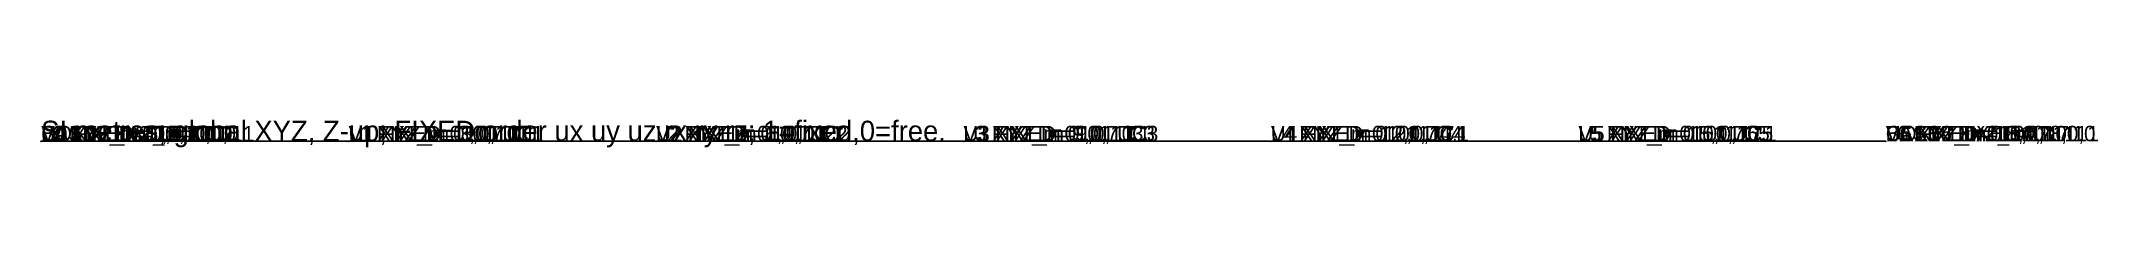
# Model space of a CAD drawing. Header units: metres. Extents: x 0 to 20.1, y -0.1 to 0.2.
import ezdxf

# ---------------------------------------------------------------- set-up
doc = ezdxf.new("R2010")
doc.units = ezdxf.units.M

msp = doc.modelspace()

# ---------------------------------------------------------------- linework, layer by layer
at = {"layer": 'NODE'}
for p in [(0, 0, 7.7), (0, 0, 10.1), (0, 0), (3, 0, 7.7), (3, 0, 10.1), (6, 0, 7.7), (6, 0, 10.1), (9, 0, 7.7), (9, 0, 10.1), (12, 0, 7.7), (12, 0, 10.1), (15, 0, 7.7), (15, 0, 10.1), (18, 0, 7.7), (18, 0, 10.1), (18, 0)]:
    msp.add_point(p, dxfattribs=at)
at = {"layer": 'STRUCT'}
for p, q in [((0, 0, 7.7), (0, 0, 10.1)), ((0, 0, 7.7), (3, 0, 7.7)), ((0, 0, 10.1), (3, 0, 10.1)), ((0, 0, 7.7), (3, 0, 10.1)), ((0, 0), (0, 0, 7.7)), ((3, 0, 7.7), (3, 0, 10.1)), ((3, 0, 7.7), (6, 0, 7.7)), ((3, 0, 10.1), (6, 0, 10.1)), ((3, 0, 7.7), (6, 0, 10.1)), ((6, 0, 7.7), (6, 0, 10.1)), ((6, 0, 7.7), (9, 0, 7.7)), ((6, 0, 10.1), (9, 0, 10.1)), ((6, 0, 7.7), (9, 0, 10.1)), ((9, 0, 7.7), (9, 0, 10.1)), ((9, 0, 7.7), (12, 0, 7.7)), ((9, 0, 10.1), (12, 0, 10.1)), ((9, 0, 10.1), (12, 0, 7.7)), ((12, 0, 7.7), (12, 0, 10.1)), ((12, 0, 7.7), (15, 0, 7.7)), ((12, 0, 10.1), (15, 0, 10.1)), ((12, 0, 10.1), (15, 0, 7.7)), ((15, 0, 7.7), (15, 0, 10.1)), ((15, 0, 7.7), (18, 0, 7.7)), ((15, 0, 10.1), (18, 0, 10.1)), ((15, 0, 10.1), (18, 0, 7.7)), ((18, 0, 7.7), (18, 0, 10.1)), ((18, 0), (18, 0, 7.7))]:
    msp.add_line(p, q, dxfattribs=at)

# ---------------------------------------------------------------- texts
at = {"layer": 'DRAWING_NOTE'}
msp.add_text('SI metres; global XYZ, Z-up; FIXED order ux uy uz rx ry rz; 1=fixed,0=free.', height=0.2, dxfattribs=at).set_placement((0, 0, 13.1))
at = {"layer": 'MEMBER_ID'}
for s, p in [('V0', (0, 0, 8.9)), ('COL0', (0, 0, 3.85)), ('UC0', (1.5, 0, 10.1)), ('LC0', (1.5, 0, 7.7)), ('D0', (1.5, 0, 8.9)), ('V1', (3, 0, 8.9)), ('UC1', (4.5, 0, 10.1)), ('LC1', (4.5, 0, 7.7)), ('D1', (4.5, 0, 8.9)), ('V2', (6, 0, 8.9)), ('UC2', (7.5, 0, 10.1)), ('LC2', (7.5, 0, 7.7)), ('D2', (7.5, 0, 8.9)), ('V3', (9, 0, 8.9)), ('UC3', (10.5, 0, 10.1)), ('LC3', (10.5, 0, 7.7)), ('D3', (10.5, 0, 8.9)), ('V4', (12, 0, 8.9)), ('UC4', (13.5, 0, 10.1)), ('LC4', (13.5, 0, 7.7)), ('D4', (13.5, 0, 8.9)), ('V5', (15, 0, 8.9)), ('UC5', (16.5, 0, 10.1)), ('LC5', (16.5, 0, 7.7)), ('D5', (16.5, 0, 8.9)), ('V6', (18, 0, 8.9)), ('COL6', (18, 0, 3.85))]:
    msp.add_text(s, height=0.15, dxfattribs=at).set_placement(p)
at = {"layer": 'NODE_COORD'}
for s, p in [('U0 XYZ_m=0,0,10.1', (0, 0, 10.1)), ('L0 XYZ_m=0,0,7.7', (0, 0, 7.7)), ('BASE0 XYZ_m=0,0,0', (0, 0)), ('U1 XYZ_m=3,0,10.1', (3, 0, 10.1)), ('L1 XYZ_m=3,0,7.7', (3, 0, 7.7)), ('U2 XYZ_m=6,0,10.1', (6, 0, 10.1)), ('L2 XYZ_m=6,0,7.7', (6, 0, 7.7)), ('U3 XYZ_m=9,0,10.1', (9, 0, 10.1)), ('L3 XYZ_m=9,0,7.7', (9, 0, 7.7)), ('U4 XYZ_m=12,0,10.1', (12, 0, 10.1)), ('L4 XYZ_m=12,0,7.7', (12, 0, 7.7)), ('U5 XYZ_m=15,0,10.1', (15, 0, 10.1)), ('L5 XYZ_m=15,0,7.7', (15, 0, 7.7)), ('U6 XYZ_m=18,0,10.1', (18, 0, 10.1)), ('L6 XYZ_m=18,0,7.7', (18, 0, 7.7)), ('BASE6 XYZ_m=18,0,0', (18, 0))]:
    msp.add_text(s, height=0.15, dxfattribs=at).set_placement(p)
at = {"layer": 'NODE_ID'}
for s, p in [('U0', (0, 0, 10.1)), ('L0', (0, 0, 7.7)), ('BASE0', (0, 0)), ('U1', (3, 0, 10.1)), ('L1', (3, 0, 7.7)), ('U2', (6, 0, 10.1)), ('L2', (6, 0, 7.7)), ('U3', (9, 0, 10.1)), ('L3', (9, 0, 7.7)), ('U4', (12, 0, 10.1)), ('L4', (12, 0, 7.7)), ('U5', (15, 0, 10.1)), ('L5', (15, 0, 7.7)), ('U6', (18, 0, 10.1)), ('L6', (18, 0, 7.7)), ('BASE6', (18, 0))]:
    msp.add_text(s, height=0.15, dxfattribs=at).set_placement(p)
at = {"layer": 'RESTRAINT'}
for s, p in [('U0 FIXED=010111', (0, 0, 10.1)), ('L0 FIXED=010101', (0, 0, 7.7)), ('BASE0 FIXED=111111', (0, 0)), ('U1 FIXED=010111', (3, 0, 10.1)), ('L1 FIXED=010111', (3, 0, 7.7)), ('U2 FIXED=010111', (6, 0, 10.1)), ('L2 FIXED=010111', (6, 0, 7.7)), ('U3 FIXED=010111', (9, 0, 10.1)), ('L3 FIXED=010111', (9, 0, 7.7)), ('U4 FIXED=010111', (12, 0, 10.1)), ('L4 FIXED=010111', (12, 0, 7.7)), ('U5 FIXED=010111', (15, 0, 10.1)), ('L5 FIXED=010111', (15, 0, 7.7)), ('U6 FIXED=010111', (18, 0, 10.1)), ('L6 FIXED=010101', (18, 0, 7.7)), ('BASE6 FIXED=111111', (18, 0))]:
    msp.add_text(s, height=0.15, dxfattribs=at).set_placement(p)

doc.saveas('drawing.dxf')
